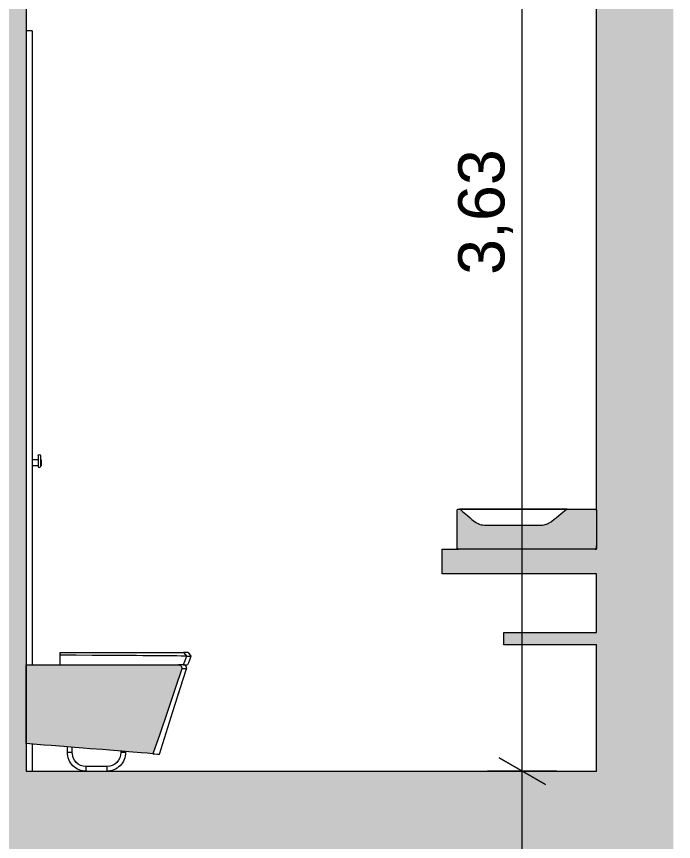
# Model space of a CAD drawing. Header units: metres. Extents: x -111189 to -108577, y -72951 to -72647.
# Drawn here: x -108913.041 to -108910.91, y -72938.841 to -72936.164 of the extents above; entities that cross this region are included whole.
import ezdxf

# ---------------------------------------------------------------- set-up
doc = ezdxf.new("R2010")
doc.units = ezdxf.units.M
doc.header["$MEASUREMENT"] = 0
for name, color, linetype in [('03 - LAJES', 7, 'Continuous'), ('05 - PAREDES..35', 7, 'Continuous'), ('08 - EQUIPAMENTO FIXO', 7, 'Continuous'), ('12 - COTAS GERAIS', 7, 'Continuous')]:
    doc.layers.add(name, color=color, linetype=linetype)
doc.styles.add('ESTILO_GERADO_7', font='')
doc.styles.get('ESTILO_GERADO_7').set_extended_font_data('Helvetica')
doc.dimstyles.new('ESTILO_GERADO__5', dxfattribs={"dimtxt": 0.15, "dimasz": 0.114, "dimexe": 0.18, "dimexo": 0.0625, "dimgap": 0, "dimtad": 1, "dimzin": 0, "dimdsep": 46, "dimtxsty": 'ESTILO_GERADO_7', "dimblk": 'ARROWHEAD_2', "dimblk1": 'ARROWHEAD_2', "dimblk2": 'ARROWHEAD_2', "dimcen": 0.09, "dimse1": 1, "dimse2": 1, "dimclrd": 7, "dimclre": 7, "dimclrt": 7, "dimadec": 0, "dimazin": 0, "dimtfac": 1, "dimtdec": 4, "dimtmove": 0, "dimatfit": 3, "dimfxl": 1, "dimtolj": 1, "dimtzin": 0, "dimarcsym": 0})

# ---------------------------------------------------------------- blocks, each defined once
blk = doc.blocks.new('Corte Elem_470_1', base_point=(-108745.4296, -72941.9624))
at = {"layer": '03 - LAJES', "linetype": 'Continuous', "lineweight": 13}
blk.add_hatch(color=251, dxfattribs=at).paths.add_polyline_path([(-108910.9097, -72938.7624), (-108916.8597, -72938.7624), (-108916.8597, -72938.9624), (-108910.9097, -72938.9624)])
blk = doc.blocks.new('Corte Elem_471_1', base_point=(-108745.4296, -72941.9624))
at = {"layer": '05 - PAREDES..35', "linetype": 'Continuous', "lineweight": 13}
blk.add_hatch(color=251, dxfattribs=at).paths.add_polyline_path([(-108911.1597, -72938.7624), (-108910.9097, -72938.7624), (-108910.9097, -72934.9804), (-108911.1597, -72934.9804)])
at = {"layer": '05 - PAREDES..35', "color": 7, "linetype": 'Continuous', "lineweight": 20}
for p, q in [((-108911.1597, -72937.7664), (-108911.1597, -72934.9804)), ((-108911.1597, -72937.8924), (-108911.1597, -72937.8811)), ((-108911.1597, -72938.1624), (-108911.1597, -72937.9724)), ((-108911.1597, -72938.6124), (-108911.1597, -72938.2024))]:
    blk.add_line(p, q, dxfattribs=at)
blk = doc.blocks.new('Corte Elem_476_1', base_point=(-108745.4296, -72941.9624))
at = {"layer": '05 - PAREDES..35', "linetype": 'Continuous', "lineweight": 13}
blk.add_hatch(color=251, dxfattribs=at).paths.add_polyline_path([(-108913.1597, -72934.9804), (-108913.1597, -72938.7624), (-108913.0097, -72938.7624), (-108913.0097, -72934.9804)])
at = {"layer": '05 - PAREDES..35', "color": 7, "linetype": 'Continuous', "lineweight": 20}
for p, q in [((-108913.0097, -72934.9804), (-108913.0097, -72938.2675)), ((-108913.1597, -72938.6124), (-108913.1597, -72934.9886)), ((-108913.0097, -72938.2675), (-108913.0097, -72938.523)), ((-108913.0097, -72938.523), (-108913.0097, -72938.6124))]:
    blk.add_line(p, q, dxfattribs=at)
blk = doc.blocks.new('Corte Elem_478_1', base_point=(-108745.4296, -72941.9624))
at = {"layer": '03 - LAJES', "linetype": 'Continuous', "lineweight": 13}
blk.add_hatch(color=251, dxfattribs=at).paths.add_polyline_path([(-108913.0097, -72938.6124), (-108913.0097, -72938.7624), (-108911.1597, -72938.7624), (-108911.1597, -72938.6124)])
at = {"layer": '03 - LAJES', "color": 7, "linetype": 'Continuous', "lineweight": 20}
blk.add_line((-108913.0097, -72938.6124), (-108911.1597, -72938.6124), dxfattribs=at)
blk = doc.blocks.new('Corte Elem_479_1', base_point=(-108745.4296, -72941.9624))
at = {"layer": '08 - EQUIPAMENTO FIXO', "color": 7, "linetype": 'Continuous', "lineweight": 13}
for p, q in [((-108911.6104, -72937.7636), (-108911.6104, -72937.7636)), ((-108911.6097, -72937.7631), (-108911.6097, -72937.7631)), ((-108911.609, -72937.7627), (-108911.609, -72937.7627)), ((-108911.255, -72937.7624), (-108911.2551, -72937.7624)), ((-108911.6114, -72937.8894), (-108911.6115, -72937.8884)), ((-108911.6114, -72937.8894), (-108911.6113, -72937.8898)), ((-108911.611, -72937.8904), (-108911.6112, -72937.89)), ((-108911.611, -72937.8905), (-108911.611, -72937.8904)), ((-108911.6104, -72937.8912), (-108911.6104, -72937.8912)), ((-108911.6097, -72937.8918), (-108911.6097, -72937.8918)), ((-108911.6095, -72937.8919), (-108911.6096, -72937.8918)), ((-108911.6095, -72937.8919), (-108911.6091, -72937.8921)), ((-108911.609, -72937.8921), (-108911.609, -72937.8921)), ((-108911.6089, -72937.8922), (-108911.6086, -72937.8923)), ((-108911.6078, -72937.8924), (-108911.6086, -72937.8923)), ((-108911.1597, -72937.8891), (-108911.1599, -72937.8897)), ((-108911.1597, -72937.8886), (-108911.1597, -72937.8891)), ((-108911.1597, -72937.8889), (-108911.1597, -72937.8889)), ((-108911.1597, -72937.8889), (-108911.1597, -72937.8891))]:
    blk.add_line(p, q, dxfattribs=at)
blk = doc.blocks.new('Corte Elem_480_1', base_point=(-108745.4296, -72941.9624))
at = {"layer": '08 - EQUIPAMENTO FIXO', "linetype": 'Continuous', "lineweight": 13}
blk.add_hatch(color=251, dxfattribs=at).paths.add_polyline_path([(-108913.0097, -72938.2675), (-108913.0097, -72938.523), (-108912.5989, -72938.5559), (-108912.5765, -72938.4923), (-108912.5513, -72938.4193), (-108912.5205, -72938.3278), (-108912.51, -72938.2964), (-108912.5047, -72938.2804), (-108912.5046, -72938.2798), (-108912.5046, -72938.279), (-108912.5049, -72938.2782), (-108912.505, -72938.2762), (-108912.505, -72938.2758), (-108912.5057, -72938.2739), (-108912.5058, -72938.2735), (-108912.5069, -72938.2718), (-108912.5071, -72938.2715), (-108912.5086, -72938.2701), (-108912.5089, -72938.2698), (-108912.5107, -72938.2688), (-108912.5111, -72938.2685), (-108912.5131, -72938.2679), (-108912.5137, -72938.2677), (-108912.5143, -72938.2677), (-108912.5161, -72938.2675)])
at = {"layer": '08 - EQUIPAMENTO FIXO', "color": 7, "linetype": 'Continuous', "lineweight": 13}
for p, q in [((-108912.8992, -72938.228), (-108912.7953, -72938.2275)), ((-108912.8476, -72938.2367), (-108912.8992, -72938.2366)), ((-108912.796, -72938.2368), (-108912.8476, -72938.2367)), ((-108912.7444, -72938.2369), (-108912.796, -72938.2368)), ((-108912.6928, -72938.237), (-108912.7444, -72938.2369)), ((-108912.6722, -72938.2374), (-108912.6928, -72938.237)), ((-108912.6919, -72938.2285), (-108912.6917, -72938.2275)), ((-108912.6516, -72938.2378), (-108912.6722, -72938.2374)), ((-108912.6311, -72938.238), (-108912.6516, -72938.2378)), ((-108912.6109, -72938.2382), (-108912.6311, -72938.238)), ((-108912.5892, -72938.2383), (-108912.6109, -72938.2382)), ((-108912.5753, -72938.2384), (-108912.5892, -72938.2383)), ((-108912.562, -72938.2384), (-108912.5753, -72938.2384)), ((-108912.5494, -72938.2385), (-108912.562, -72938.2384)), ((-108912.5375, -72938.2386), (-108912.5494, -72938.2385)), ((-108912.5211, -72938.2388), (-108912.5375, -72938.2386)), ((-108912.5069, -72938.2391), (-108912.5211, -72938.2388)), ((-108912.4951, -72938.2393), (-108912.5069, -72938.2391)), ((-108912.4945, -72938.2275), (-108912.4997, -72938.2275)), ((-108912.4899, -72938.2394), (-108912.4951, -72938.2393)), ((-108912.4864, -72938.2275), (-108912.4945, -72938.2275)), ((-108912.4899, -72938.2394), (-108912.4862, -72938.2395)), ((-108912.4837, -72938.2275), (-108912.4864, -72938.2275)), ((-108912.4862, -72938.2395), (-108912.4816, -72938.2395)), ((-108912.4837, -72938.2275), (-108912.4755, -72938.2396)), ((-108912.4816, -72938.2395), (-108912.4775, -72938.2396)), ((-108912.4755, -72938.2396), (-108912.4803, -72938.2527)), ((-108912.4775, -72938.2396), (-108912.4755, -72938.2396)), ((-108912.5127, -72938.2675), (-108912.5161, -72938.2675)), ((-108912.5006, -72938.2675), (-108912.4984, -72938.2675)), ((-108912.4986, -72938.2675), (-108912.4996, -72938.2675)), ((-108912.4975, -72938.2677), (-108912.4986, -72938.2675)), ((-108912.4984, -72938.2675), (-108912.4941, -72938.2675)), ((-108912.4964, -72938.268), (-108912.4975, -72938.2677)), ((-108912.4953, -72938.2684), (-108912.4964, -72938.268)), ((-108912.4943, -72938.269), (-108912.4953, -72938.2684)), ((-108912.4933, -72938.2698), (-108912.4943, -72938.269)), ((-108912.4941, -72938.2675), (-108912.486, -72938.2675)), ((-108912.4924, -72938.2706), (-108912.4933, -72938.2698)), ((-108912.4916, -72938.2716), (-108912.4924, -72938.2706)), ((-108912.4909, -72938.2726), (-108912.4916, -72938.2716)), ((-108912.4903, -72938.2738), (-108912.4909, -72938.2726)), ((-108912.4899, -72938.275), (-108912.4903, -72938.2738)), ((-108912.4897, -72938.2761), (-108912.4899, -72938.275)), ((-108912.4896, -72938.2773), (-108912.4897, -72938.2761)), ((-108912.4834, -72938.2607), (-108912.486, -72938.2675)), ((-108912.4834, -72938.2607), (-108912.486, -72938.2675)), ((-108912.4803, -72938.2527), (-108912.4834, -72938.2607)), ((-108912.5339, -72938.4191), (-108912.4911, -72938.2836)), ((-108912.5221, -72938.3816), (-108912.4901, -72938.2805)), ((-108912.5022, -72938.2804), (-108912.5047, -72938.2804)), ((-108912.499, -72938.2804), (-108912.5022, -72938.2804)), ((-108912.4963, -72938.2805), (-108912.499, -72938.2804)), ((-108912.4919, -72938.2805), (-108912.4963, -72938.2805)), ((-108912.4901, -72938.2805), (-108912.4919, -72938.2805)), ((-108912.4898, -72938.2795), (-108912.4901, -72938.2805)), ((-108912.4898, -72938.2795), (-108912.4897, -72938.2784)), ((-108912.4897, -72938.2784), (-108912.4896, -72938.2773)), ((-108912.5776, -72938.5576), (-108912.5339, -72938.4191)), ((-108912.8761, -72938.5368), (-108912.8761, -72938.5337)), ((-108912.8761, -72938.5524), (-108912.8761, -72938.5368)), ((-108912.8611, -72938.5524), (-108912.8611, -72938.5349)), ((-108912.8751, -72938.5524), (-108912.8761, -72938.5524)), ((-108912.8759, -72938.5578), (-108912.8761, -72938.5524)), ((-108912.8751, -72938.5633), (-108912.8759, -72938.5578)), ((-108912.8717, -72938.5524), (-108912.8751, -72938.5524)), ((-108912.8738, -72938.5689), (-108912.8751, -72938.5633)), ((-108912.8719, -72938.5745), (-108912.8738, -72938.5689)), ((-108912.8666, -72938.5524), (-108912.8717, -72938.5524)), ((-108912.8611, -72938.5524), (-108912.8666, -72938.5524)), ((-108912.8577, -72938.5696), (-108912.8611, -72938.5524)), ((-108912.8535, -72938.5774), (-108912.8577, -72938.5696)), ((-108912.706, -72938.5696), (-108912.7102, -72938.5774)), ((-108912.7034, -72938.5612), (-108912.706, -72938.5696)), ((-108912.7026, -72938.5524), (-108912.7034, -72938.5612)), ((-108912.7026, -72938.5476), (-108912.7026, -72938.5524)), ((-108912.6971, -72938.5524), (-108912.7026, -72938.5524)), ((-108912.692, -72938.5524), (-108912.6971, -72938.5524)), ((-108912.6886, -72938.5524), (-108912.692, -72938.5524)), ((-108912.6899, -72938.5689), (-108912.6918, -72938.5745)), ((-108912.6886, -72938.5633), (-108912.6899, -72938.5689)), ((-108912.6876, -72938.5524), (-108912.6886, -72938.5524)), ((-108912.6878, -72938.5578), (-108912.6886, -72938.5633)), ((-108912.6876, -72938.5524), (-108912.6878, -72938.5578)), ((-108912.6876, -72938.5488), (-108912.6876, -72938.5524)), ((-108912.5989, -72938.5559), (-108912.5929, -72938.5564)), ((-108912.5929, -72938.5564), (-108912.5835, -72938.5571)), ((-108912.5835, -72938.5571), (-108912.5778, -72938.5576)), ((-108912.5778, -72938.5576), (-108912.5776, -72938.5576)), ((-108912.8694, -72938.58), (-108912.8719, -72938.5745)), ((-108912.8663, -72938.5853), (-108912.8694, -72938.58)), ((-108912.8627, -72938.5902), (-108912.8663, -72938.5853)), ((-108912.8586, -72938.5948), (-108912.8627, -72938.5902)), ((-108912.8539, -72938.599), (-108912.8586, -72938.5948)), ((-108912.848, -72938.5842), (-108912.8535, -72938.5774)), ((-108912.8411, -72938.5898), (-108912.848, -72938.5842)), ((-108912.8333, -72938.594), (-108912.8411, -72938.5898)), ((-108912.8249, -72938.5966), (-108912.8333, -72938.594)), ((-108912.8161, -72938.5974), (-108912.8249, -72938.5966)), ((-108912.7933, -72938.5974), (-108912.8161, -72938.5974)), ((-108912.8161, -72938.5974), (-108912.8161, -72938.6029)), ((-108912.7704, -72938.5974), (-108912.7933, -72938.5974)), ((-108912.7476, -72938.5974), (-108912.7704, -72938.5974)), ((-108912.7388, -72938.5966), (-108912.7476, -72938.5974)), ((-108912.7476, -72938.5974), (-108912.7476, -72938.6029)), ((-108912.7304, -72938.594), (-108912.7388, -72938.5966)), ((-108912.7226, -72938.5898), (-108912.7304, -72938.594)), ((-108912.7157, -72938.5842), (-108912.7226, -72938.5898)), ((-108912.7102, -72938.5774), (-108912.7157, -72938.5842)), ((-108912.7051, -72938.5948), (-108912.7098, -72938.599)), ((-108912.701, -72938.5902), (-108912.7051, -72938.5948)), ((-108912.7051, -72938.5948), (-108912.7051, -72938.5948)), ((-108912.6974, -72938.5853), (-108912.701, -72938.5902)), ((-108912.6943, -72938.58), (-108912.6974, -72938.5853)), ((-108912.6918, -72938.5745), (-108912.6943, -72938.58)), ((-108912.849, -72938.6026), (-108912.8539, -72938.599)), ((-108912.8437, -72938.6057), (-108912.849, -72938.6026)), ((-108912.8382, -72938.6082), (-108912.8437, -72938.6057)), ((-108912.8326, -72938.6101), (-108912.8382, -72938.6082)), ((-108912.827, -72938.6114), (-108912.8326, -72938.6101)), ((-108912.8215, -72938.6122), (-108912.827, -72938.6114)), ((-108912.8161, -72938.6124), (-108912.8215, -72938.6122)), ((-108912.8161, -72938.6029), (-108912.8161, -72938.608)), ((-108912.8161, -72938.608), (-108912.8161, -72938.6114)), ((-108912.8161, -72938.6114), (-108912.8161, -72938.6124)), ((-108912.7476, -72938.6029), (-108912.7476, -72938.608)), ((-108912.7476, -72938.608), (-108912.7476, -72938.6114)), ((-108912.7476, -72938.6114), (-108912.7476, -72938.6124)), ((-108912.7422, -72938.6122), (-108912.7476, -72938.6124)), ((-108912.7367, -72938.6114), (-108912.7422, -72938.6122)), ((-108912.7422, -72938.6122), (-108912.7422, -72938.6122)), ((-108912.7311, -72938.6101), (-108912.7367, -72938.6114)), ((-108912.7367, -72938.6114), (-108912.7367, -72938.6114)), ((-108912.7255, -72938.6082), (-108912.7311, -72938.6101)), ((-108912.7311, -72938.6101), (-108912.7311, -72938.6101)), ((-108912.72, -72938.6057), (-108912.7255, -72938.6082)), ((-108912.7255, -72938.6082), (-108912.7255, -72938.6082)), ((-108912.7147, -72938.6026), (-108912.72, -72938.6057)), ((-108912.72, -72938.6057), (-108912.72, -72938.6057)), ((-108912.7098, -72938.599), (-108912.7147, -72938.6026)), ((-108912.7147, -72938.6026), (-108912.7147, -72938.6026)), ((-108912.7098, -72938.599), (-108912.7098, -72938.599))]:
    blk.add_line(p, q, dxfattribs=at)
at = {"layer": '08 - EQUIPAMENTO FIXO', "color": 7, "linetype": 'Continuous', "lineweight": 20}
for p, q in [((-108912.8992, -72938.2275), (-108912.8316, -72938.2275)), ((-108912.8992, -72938.2319), (-108912.8992, -72938.2275)), ((-108912.8992, -72938.2325), (-108912.8992, -72938.2319)), ((-108912.8992, -72938.2331), (-108912.8992, -72938.2325)), ((-108912.8992, -72938.2375), (-108912.8992, -72938.2331)), ((-108912.8992, -72938.2381), (-108912.8992, -72938.2375)), ((-108912.8992, -72938.2425), (-108912.8992, -72938.2381)), ((-108912.8992, -72938.2431), (-108912.8992, -72938.2425)), ((-108912.8992, -72938.2475), (-108912.8992, -72938.2431)), ((-108912.8992, -72938.2481), (-108912.8992, -72938.2475)), ((-108912.8992, -72938.2525), (-108912.8992, -72938.2481)), ((-108912.8316, -72938.2275), (-108912.7985, -72938.2275)), ((-108912.7985, -72938.2275), (-108912.7131, -72938.2275)), ((-108912.7131, -72938.2275), (-108912.6936, -72938.2275)), ((-108912.6936, -72938.2275), (-108912.6082, -72938.2275)), ((-108912.6082, -72938.2275), (-108912.5887, -72938.2275)), ((-108912.5887, -72938.2275), (-108912.5322, -72938.2275)), ((-108912.5322, -72938.2275), (-108912.4997, -72938.2275)), ((-108912.4997, -72938.2275), (-108912.493, -72938.2354)), ((-108912.4899, -72938.2394), (-108912.4955, -72938.2544)), ((-108912.493, -72938.2354), (-108912.4899, -72938.2394)), ((-108913.0097, -72938.324), (-108913.0097, -72938.2675)), ((-108913.0097, -72938.2675), (-108912.9852, -72938.2675)), ((-108912.9852, -72938.2675), (-108912.9459, -72938.2675)), ((-108912.9459, -72938.2675), (-108912.9035, -72938.2675)), ((-108912.9035, -72938.2675), (-108912.8821, -72938.2675)), ((-108912.8992, -72938.2531), (-108912.8992, -72938.2525)), ((-108912.8992, -72938.2575), (-108912.8992, -72938.2531)), ((-108912.8992, -72938.2581), (-108912.8992, -72938.2575)), ((-108912.8992, -72938.2625), (-108912.8992, -72938.2581)), ((-108912.8992, -72938.2669), (-108912.8992, -72938.2625)), ((-108912.8992, -72938.2675), (-108912.8992, -72938.2669)), ((-108912.8821, -72938.2675), (-108912.8397, -72938.2675)), ((-108912.8397, -72938.2675), (-108912.8184, -72938.2675)), ((-108912.8184, -72938.2675), (-108912.776, -72938.2675)), ((-108912.776, -72938.2675), (-108912.7546, -72938.2675)), ((-108912.7546, -72938.2675), (-108912.7122, -72938.2675)), ((-108912.7122, -72938.2675), (-108912.6908, -72938.2675)), ((-108912.6908, -72938.2675), (-108912.6484, -72938.2675)), ((-108912.6484, -72938.2675), (-108912.6271, -72938.2675)), ((-108912.6271, -72938.2675), (-108912.5847, -72938.2675)), ((-108912.5847, -72938.2675), (-108912.5633, -72938.2675)), ((-108912.5633, -72938.2675), (-108912.5318, -72938.2675)), ((-108912.5318, -72938.2675), (-108912.5161, -72938.2675)), ((-108912.5161, -72938.2675), (-108912.5143, -72938.2677)), ((-108912.5127, -72938.2675), (-108912.5161, -72938.2675)), ((-108912.5143, -72938.2677), (-108912.5137, -72938.2677)), ((-108912.5137, -72938.2677), (-108912.5131, -72938.2679)), ((-108912.5131, -72938.2679), (-108912.5111, -72938.2685)), ((-108912.5006, -72938.2675), (-108912.5127, -72938.2675)), ((-108912.5111, -72938.2685), (-108912.5107, -72938.2688)), ((-108912.5107, -72938.2688), (-108912.5089, -72938.2698)), ((-108912.5089, -72938.2698), (-108912.5086, -72938.2701)), ((-108912.5086, -72938.2701), (-108912.5071, -72938.2715)), ((-108912.5071, -72938.2715), (-108912.5069, -72938.2718)), ((-108912.5069, -72938.2718), (-108912.5058, -72938.2735)), ((-108912.5058, -72938.2735), (-108912.5057, -72938.2739)), ((-108912.5057, -72938.2739), (-108912.505, -72938.2758)), ((-108912.505, -72938.2758), (-108912.505, -72938.2762)), ((-108912.505, -72938.2762), (-108912.5049, -72938.2782)), ((-108912.4955, -72938.2544), (-108912.5006, -72938.2675)), ((-108912.51, -72938.2964), (-108912.5205, -72938.3278)), ((-108912.5047, -72938.2804), (-108912.51, -72938.2964)), ((-108912.5049, -72938.2782), (-108912.5046, -72938.279)), ((-108912.5046, -72938.2798), (-108912.5047, -72938.2804)), ((-108912.5046, -72938.279), (-108912.5046, -72938.2798)), ((-108913.0097, -72938.3293), (-108913.0097, -72938.324)), ((-108913.0097, -72938.3304), (-108913.0097, -72938.3293)), ((-108913.0097, -72938.3317), (-108913.0097, -72938.3304)), ((-108912.5205, -72938.3278), (-108912.5513, -72938.4193)), ((-108913.0097, -72938.3942), (-108913.0097, -72938.3317)), ((-108913.0097, -72938.3955), (-108913.0097, -72938.3942)), ((-108913.0097, -72938.3967), (-108913.0097, -72938.3955)), ((-108913.0097, -72938.4592), (-108913.0097, -72938.3967)), ((-108912.5513, -72938.4193), (-108912.5765, -72938.4923)), ((-108913.0097, -72938.4605), (-108913.0097, -72938.4592)), ((-108913.0097, -72938.4618), (-108913.0097, -72938.4605)), ((-108913.0097, -72938.4672), (-108913.0097, -72938.4618)), ((-108913.0097, -72938.523), (-108913.0097, -72938.4672)), ((-108912.5765, -72938.4923), (-108912.5989, -72938.5559)), ((-108912.9753, -72938.5258), (-108913.0097, -72938.523)), ((-108912.951, -72938.5277), (-108912.9753, -72938.5258)), ((-108912.9282, -72938.5295), (-108912.951, -72938.5277)), ((-108912.8881, -72938.5327), (-108912.9282, -72938.5295)), ((-108912.8652, -72938.5346), (-108912.8881, -72938.5327)), ((-108912.8251, -72938.5378), (-108912.8652, -72938.5346)), ((-108912.8023, -72938.5396), (-108912.8251, -72938.5378)), ((-108912.7622, -72938.5428), (-108912.8023, -72938.5396)), ((-108912.7393, -72938.5447), (-108912.7622, -72938.5428)), ((-108912.6992, -72938.5479), (-108912.7393, -72938.5447)), ((-108912.6763, -72938.5497), (-108912.6992, -72938.5479)), ((-108912.6362, -72938.5529), (-108912.6763, -72938.5497)), ((-108912.6169, -72938.5545), (-108912.6362, -72938.5529)), ((-108912.5989, -72938.5559), (-108912.6169, -72938.5545))]:
    blk.add_line(p, q, dxfattribs=at)
blk = doc.blocks.new('Corte Elem_594_1', base_point=(-108745.4296, -72941.9624))
at = {"layer": '05 - PAREDES..35', "color": 7, "linetype": 'Continuous', "lineweight": 13}
for p, q in [((-108912.9907, -72936.2104), (-108913.0097, -72936.2104)), ((-108912.9907, -72936.2104), (-108912.9907, -72938.2675)), ((-108913.1787, -72936.2224), (-108913.1787, -72938.6124)), ((-108913.1787, -72936.2224), (-108913.1597, -72936.2224)), ((-108912.9709, -72937.6024), (-108912.9907, -72937.6024)), ((-108912.9708, -72937.6024), (-108912.9709, -72937.6024)), ((-108912.9708, -72937.6024), (-108912.9708, -72937.6043)), ((-108912.9707, -72937.6037), (-108912.9708, -72937.6037)), ((-108912.9708, -72937.6043), (-108912.9708, -72937.6093)), ((-108912.9707, -72937.5892), (-108912.9696, -72937.5865)), ((-108912.9707, -72937.5892), (-108912.9707, -72937.6027)), ((-108912.9707, -72937.6027), (-108912.9707, -72937.6067)), ((-108912.9707, -72937.6067), (-108912.9707, -72937.6122)), ((-108912.9696, -72937.5865), (-108912.9669, -72937.5854)), ((-108912.9669, -72937.5854), (-108912.9643, -72937.5865)), ((-108912.9643, -72937.5865), (-108912.9632, -72937.5892)), ((-108912.9632, -72937.5892), (-108912.9632, -72937.6027)), ((-108912.9632, -72937.6027), (-108912.9632, -72937.6067)), ((-108912.9631, -72937.6037), (-108912.9632, -72937.6037)), ((-108912.9632, -72937.6067), (-108912.9632, -72937.6122)), ((-108912.963, -72937.6037), (-108912.9631, -72937.6037)), ((-108912.963, -72937.6024), (-108912.963, -72937.6043)), ((-108912.9629, -72937.6024), (-108912.963, -72937.6024)), ((-108912.963, -72937.6043), (-108912.963, -72937.6093)), ((-108912.9608, -72937.6024), (-108912.9629, -72937.6024)), ((-108912.9607, -72937.6024), (-108912.9608, -72937.6024)), ((-108912.9607, -72937.6024), (-108912.9607, -72937.6043)), ((-108912.9607, -72937.6043), (-108912.9607, -72937.6093)), ((-108912.9709, -72937.6224), (-108912.9907, -72937.6224)), ((-108912.9708, -72937.6224), (-108912.9709, -72937.6224)), ((-108912.9708, -72937.6093), (-108912.9708, -72937.6155)), ((-108912.9708, -72937.6155), (-108912.9708, -72937.6205)), ((-108912.9708, -72937.6205), (-108912.9708, -72937.6224)), ((-108912.9707, -72937.6212), (-108912.9708, -72937.6212)), ((-108912.9707, -72937.6122), (-108912.9707, -72937.6178)), ((-108912.9707, -72937.6178), (-108912.9707, -72937.622)), ((-108912.9707, -72937.622), (-108912.9707, -72937.6237)), ((-108912.9707, -72937.6237), (-108912.9696, -72937.6264)), ((-108912.9696, -72937.6264), (-108912.9669, -72937.6275)), ((-108912.9669, -72937.6275), (-108912.9643, -72937.6264)), ((-108912.9643, -72937.6264), (-108912.9632, -72937.6237)), ((-108912.9632, -72937.6122), (-108912.9632, -72937.6178)), ((-108912.9632, -72937.6178), (-108912.9632, -72937.622)), ((-108912.9631, -72937.6212), (-108912.9632, -72937.6212)), ((-108912.9632, -72937.622), (-108912.9632, -72937.6237)), ((-108912.963, -72937.6212), (-108912.9631, -72937.6212)), ((-108912.963, -72937.6093), (-108912.963, -72937.6155)), ((-108912.963, -72937.6155), (-108912.963, -72937.6205)), ((-108912.963, -72937.6205), (-108912.963, -72937.6224)), ((-108912.9629, -72937.6224), (-108912.963, -72937.6224)), ((-108912.9608, -72937.6224), (-108912.9629, -72937.6224)), ((-108912.9607, -72937.6224), (-108912.9608, -72937.6224)), ((-108912.9607, -72937.6093), (-108912.9607, -72937.6155)), ((-108912.9607, -72937.6155), (-108912.9607, -72937.6205)), ((-108912.9607, -72937.6205), (-108912.9607, -72937.6224)), ((-108912.9907, -72938.5245), (-108912.9907, -72938.6124))]:
    blk.add_line(p, q, dxfattribs=at)
blk = doc.blocks.new('Corte Elem_595_1', base_point=(-108745.4296, -72941.9624))
at = {"layer": '08 - EQUIPAMENTO FIXO', "linetype": 'Continuous', "lineweight": 13}
blk.add_hatch(color=251, dxfattribs=at).paths.add_polyline_path([(-108911.6115, -72937.8884), (-108911.6113, -72937.8895), (-108911.6113, -72937.8898), (-108911.6112, -72937.89), (-108911.6105, -72937.891), (-108911.6104, -72937.8912), (-108911.6093, -72937.8919), (-108911.6091, -72937.8921), (-108911.6089, -72937.8922), (-108911.6078, -72937.8924), (-108911.6075, -72937.8924), (-108911.1637, -72937.8924), (-108911.1622, -72937.8921), (-108911.162, -72937.892), (-108911.161, -72937.8914), (-108911.1608, -72937.8912), (-108911.1607, -72937.8911), (-108911.16, -72937.8901), (-108911.1599, -72937.8897), (-108911.1597, -72937.8886), (-108911.1597, -72937.8811), (-108911.1597, -72937.7664), (-108911.1599, -72937.7649), (-108911.1606, -72937.7639), (-108911.1607, -72937.7637), (-108911.1608, -72937.7636), (-108911.161, -72937.7635), (-108911.162, -72937.7628), (-108911.1622, -72937.7627), (-108911.1637, -72937.7624), (-108911.255, -72937.7624), (-108911.2559, -72937.7625), (-108911.2565, -72937.7626), (-108911.2568, -72937.7627), (-108911.2573, -72937.763), (-108911.2575, -72937.7631), (-108911.258, -72937.7634), (-108911.2583, -72937.7636), (-108911.2687, -72937.7722), (-108911.2814, -72937.7828), (-108911.2819, -72937.7832), (-108911.2906, -72937.7906), (-108911.2965, -72937.7953), (-108911.3057, -72937.8027), (-108911.307, -72937.8036), (-108911.3126, -72937.8074), (-108911.3137, -72937.8079), (-108911.3206, -72937.8111), (-108911.3294, -72937.8135), (-108911.3383, -72937.8144), (-108911.355, -72937.8145), (-108911.3754, -72937.8147), (-108911.3916, -72937.8148), (-108911.4307, -72937.8149), (-108911.4469, -72937.8148), (-108911.4861, -72937.8147), (-108911.5048, -72937.8145), (-108911.5229, -72937.8144), (-108911.5278, -72937.8139), (-108911.532, -72937.8135), (-108911.5338, -72937.8129), (-108911.5408, -72937.811), (-108911.5417, -72937.8106), (-108911.5488, -72937.8072), (-108911.5491, -72937.807), (-108911.55, -72937.8063), (-108911.5557, -72937.8024), (-108911.5636, -72937.7958), (-108911.5693, -72937.7909), (-108911.5782, -72937.7834), (-108911.5837, -72937.7788), (-108911.5944, -72937.7696), (-108911.6012, -72937.7636), (-108911.6014, -72937.7634), (-108911.6017, -72937.7633), (-108911.6021, -72937.763), (-108911.6027, -72937.7627), (-108911.6033, -72937.7626), (-108911.6038, -72937.7625), (-108911.6044, -72937.7624), (-108911.6075, -72937.7624), (-108911.609, -72937.7627), (-108911.6092, -72937.7628), (-108911.6102, -72937.7635), (-108911.6103, -72937.7636), (-108911.611, -72937.7646), (-108911.6112, -72937.7648), (-108911.6113, -72937.7649), (-108911.6115, -72937.7664)])
at = {"layer": '08 - EQUIPAMENTO FIXO', "color": 7, "linetype": 'Continuous', "lineweight": 20}
for p, q in [((-108911.6115, -72937.7664), (-108911.6113, -72937.7653)), ((-108911.6115, -72937.7853), (-108911.6115, -72937.7664)), ((-108911.6113, -72937.7649), (-108911.6112, -72937.7648)), ((-108911.6113, -72937.7653), (-108911.6113, -72937.7649)), ((-108911.6112, -72937.7648), (-108911.611, -72937.7646)), ((-108911.611, -72937.7646), (-108911.6103, -72937.7636)), ((-108911.6103, -72937.7636), (-108911.6102, -72937.7635)), ((-108911.6102, -72937.7635), (-108911.6092, -72937.7628)), ((-108911.6092, -72937.7628), (-108911.609, -72937.7627)), ((-108911.609, -72937.7627), (-108911.6087, -72937.7626)), ((-108911.6087, -72937.7626), (-108911.6075, -72937.7624)), ((-108911.6075, -72937.7624), (-108911.6067, -72937.7624)), ((-108911.6067, -72937.7624), (-108911.6044, -72937.7624)), ((-108911.6044, -72937.7624), (-108911.6038, -72937.7625)), ((-108911.6038, -72937.7625), (-108911.6033, -72937.7626)), ((-108911.6033, -72937.7626), (-108911.6027, -72937.7627)), ((-108911.6027, -72937.7627), (-108911.6021, -72937.763)), ((-108911.6021, -72937.763), (-108911.6017, -72937.7633)), ((-108911.6017, -72937.7633), (-108911.6014, -72937.7634)), ((-108911.6014, -72937.7634), (-108911.6012, -72937.7636)), ((-108911.6012, -72937.7636), (-108911.5944, -72937.7696)), ((-108911.2687, -72937.7722), (-108911.2583, -72937.7636)), ((-108911.2583, -72937.7636), (-108911.258, -72937.7634)), ((-108911.258, -72937.7634), (-108911.2575, -72937.7631)), ((-108911.2575, -72937.7631), (-108911.2573, -72937.763)), ((-108911.2573, -72937.763), (-108911.2568, -72937.7627)), ((-108911.2568, -72937.7627), (-108911.2565, -72937.7626)), ((-108911.2565, -72937.7626), (-108911.2559, -72937.7625)), ((-108911.2559, -72937.7625), (-108911.2556, -72937.7625)), ((-108911.2556, -72937.7625), (-108911.255, -72937.7624)), ((-108911.255, -72937.7624), (-108911.1883, -72937.7624)), ((-108911.1883, -72937.7624), (-108911.1637, -72937.7624)), ((-108911.1637, -72937.7624), (-108911.1625, -72937.7626)), ((-108911.1625, -72937.7626), (-108911.1622, -72937.7627)), ((-108911.1622, -72937.7627), (-108911.162, -72937.7628)), ((-108911.162, -72937.7628), (-108911.161, -72937.7635)), ((-108911.161, -72937.7635), (-108911.1608, -72937.7636)), ((-108911.1608, -72937.7636), (-108911.1607, -72937.7637)), ((-108911.1607, -72937.7637), (-108911.1606, -72937.7639)), ((-108911.1606, -72937.7639), (-108911.1599, -72937.7649)), ((-108911.1599, -72937.7649), (-108911.1597, -72937.7661)), ((-108911.1597, -72937.7661), (-108911.1597, -72937.7664)), ((-108911.1597, -72937.7664), (-108911.1597, -72937.7737)), ((-108911.6115, -72937.8042), (-108911.6115, -72937.7853)), ((-108911.5944, -72937.7696), (-108911.5837, -72937.7788)), ((-108911.5837, -72937.7788), (-108911.5782, -72937.7834)), ((-108911.5782, -72937.7834), (-108911.5693, -72937.7909)), ((-108911.5693, -72937.7909), (-108911.5636, -72937.7958)), ((-108911.3057, -72937.8027), (-108911.2965, -72937.7953)), ((-108911.2965, -72937.7953), (-108911.2906, -72937.7906)), ((-108911.2906, -72937.7906), (-108911.2819, -72937.7832)), ((-108911.2819, -72937.7832), (-108911.2814, -72937.7828)), ((-108911.2814, -72937.7828), (-108911.2687, -72937.7722)), ((-108911.1597, -72937.7737), (-108911.1597, -72937.7853)), ((-108911.1597, -72937.7853), (-108911.1597, -72937.8042)), ((-108911.6115, -72937.8274), (-108911.6115, -72937.8042)), ((-108911.5636, -72937.7958), (-108911.5557, -72937.8024)), ((-108911.5557, -72937.8024), (-108911.55, -72937.8063)), ((-108911.55, -72937.8063), (-108911.5491, -72937.807)), ((-108911.5491, -72937.807), (-108911.549, -72937.807)), ((-108911.549, -72937.807), (-108911.5488, -72937.8072)), ((-108911.5488, -72937.8072), (-108911.5417, -72937.8106)), ((-108911.5417, -72937.8106), (-108911.5408, -72937.811)), ((-108911.5408, -72937.811), (-108911.5338, -72937.8129)), ((-108911.5338, -72937.8129), (-108911.532, -72937.8135)), ((-108911.532, -72937.8135), (-108911.5278, -72937.8139)), ((-108911.5278, -72937.8139), (-108911.5229, -72937.8144)), ((-108911.5229, -72937.8144), (-108911.5048, -72937.8145)), ((-108911.5048, -72937.8145), (-108911.4861, -72937.8147)), ((-108911.4861, -72937.8147), (-108911.4469, -72937.8148)), ((-108911.4469, -72937.8148), (-108911.4307, -72937.8149)), ((-108911.4307, -72937.8149), (-108911.3916, -72937.8148)), ((-108911.3916, -72937.8148), (-108911.3754, -72937.8147)), ((-108911.3754, -72937.8147), (-108911.355, -72937.8145)), ((-108911.355, -72937.8145), (-108911.3383, -72937.8144)), ((-108911.3383, -72937.8144), (-108911.3346, -72937.814)), ((-108911.3346, -72937.814), (-108911.3294, -72937.8135)), ((-108911.3294, -72937.8135), (-108911.3228, -72937.8117)), ((-108911.3228, -72937.8117), (-108911.3206, -72937.8111)), ((-108911.3206, -72937.8111), (-108911.3137, -72937.8079)), ((-108911.3137, -72937.8079), (-108911.3126, -72937.8074)), ((-108911.3126, -72937.8074), (-108911.307, -72937.8036)), ((-108911.307, -72937.8036), (-108911.3057, -72937.8027)), ((-108911.1597, -72937.8042), (-108911.1597, -72937.8274)), ((-108911.6115, -72937.8506), (-108911.6115, -72937.8274)), ((-108911.1597, -72937.8274), (-108911.1597, -72937.8506)), ((-108911.6115, -72937.8695), (-108911.6115, -72937.8506)), ((-108911.6115, -72937.8811), (-108911.6115, -72937.8695)), ((-108911.1597, -72937.8506), (-108911.1597, -72937.8695)), ((-108911.1597, -72937.8695), (-108911.1597, -72937.8811)), ((-108911.6115, -72937.8884), (-108911.6115, -72937.8811)), ((-108911.6113, -72937.8895), (-108911.6115, -72937.8884)), ((-108911.6113, -72937.8898), (-108911.6113, -72937.8895)), ((-108911.6112, -72937.89), (-108911.6113, -72937.8898)), ((-108911.6105, -72937.891), (-108911.6112, -72937.89)), ((-108911.6104, -72937.8912), (-108911.6105, -72937.891)), ((-108911.6093, -72937.8919), (-108911.6104, -72937.8912)), ((-108911.6091, -72937.8921), (-108911.6093, -72937.8919)), ((-108911.6089, -72937.8922), (-108911.6091, -72937.8921)), ((-108911.6078, -72937.8924), (-108911.6089, -72937.8922)), ((-108911.6075, -72937.8924), (-108911.6078, -72937.8924)), ((-108911.5811, -72937.8924), (-108911.6075, -72937.8924)), ((-108911.5546, -72937.8924), (-108911.5811, -72937.8924)), ((-108911.4701, -72937.8924), (-108911.5546, -72937.8924)), ((-108911.3011, -72937.8924), (-108911.4701, -72937.8924)), ((-108911.2166, -72937.8924), (-108911.3011, -72937.8924)), ((-108911.1901, -72937.8924), (-108911.2166, -72937.8924)), ((-108911.1637, -72937.8924), (-108911.1901, -72937.8924)), ((-108911.1625, -72937.8922), (-108911.1637, -72937.8924)), ((-108911.1622, -72937.8921), (-108911.1625, -72937.8922)), ((-108911.162, -72937.892), (-108911.1622, -72937.8921)), ((-108911.161, -72937.8914), (-108911.162, -72937.892)), ((-108911.1608, -72937.8912), (-108911.161, -72937.8914)), ((-108911.1607, -72937.8911), (-108911.1608, -72937.8912)), ((-108911.16, -72937.8901), (-108911.1607, -72937.8911)), ((-108911.1599, -72937.8897), (-108911.16, -72937.8901)), ((-108911.1597, -72937.8886), (-108911.1599, -72937.8897)), ((-108911.1597, -72937.8811), (-108911.1597, -72937.8886))]:
    blk.add_line(p, q, dxfattribs=at)
at = {"layer": '08 - EQUIPAMENTO FIXO', "color": 7, "linetype": 'Continuous', "lineweight": 13}
for p, q in [((-108911.6109, -72937.7642), (-108911.6112, -72937.7648)), ((-108911.6104, -72937.7636), (-108911.6111, -72937.7647)), ((-108911.6109, -72937.7642), (-108911.6104, -72937.7636)), ((-108911.6104, -72937.7636), (-108911.6102, -72937.7635)), ((-108911.6097, -72937.7631), (-108911.6102, -72937.7635)), ((-108911.6092, -72937.7628), (-108911.6097, -72937.7631)), ((-108911.6043, -72937.7624), (-108911.6044, -72937.7624)), ((-108911.6041, -72937.7624), (-108911.6043, -72937.7624)), ((-108911.6035, -72937.7624), (-108911.6041, -72937.7624)), ((-108911.6036, -72937.7625), (-108911.6038, -72937.7625)), ((-108911.6033, -72937.7626), (-108911.6036, -72937.7625)), ((-108911.6026, -72937.7624), (-108911.6035, -72937.7624)), ((-108911.6021, -72937.763), (-108911.6027, -72937.7627)), ((-108911.6011, -72937.7624), (-108911.6026, -72937.7624)), ((-108911.6021, -72937.763), (-108911.6019, -72937.7631)), ((-108911.6019, -72937.7631), (-108911.6017, -72937.7633)), ((-108911.6017, -72937.7633), (-108911.6012, -72937.7636)), ((-108911.6014, -72937.7632), (-108911.6013, -72937.763)), ((-108911.6014, -72937.7633), (-108911.6014, -72937.7632)), ((-108911.6014, -72937.7634), (-108911.6014, -72937.7633)), ((-108911.6013, -72937.7635), (-108911.6014, -72937.7634)), ((-108911.6013, -72937.763), (-108911.601, -72937.7629)), ((-108911.6012, -72937.7636), (-108911.6013, -72937.7635)), ((-108911.5991, -72937.7624), (-108911.6011, -72937.7624)), ((-108911.601, -72937.7629), (-108911.6006, -72937.7628)), ((-108911.6006, -72937.7628), (-108911.6, -72937.7628)), ((-108911.6, -72937.7628), (-108911.5992, -72937.7628)), ((-108911.5992, -72937.7628), (-108911.5981, -72937.7628)), ((-108911.5968, -72937.7624), (-108911.5991, -72937.7624)), ((-108911.5981, -72937.7628), (-108911.5968, -72937.7629)), ((-108911.5132, -72937.7624), (-108911.5968, -72937.7624)), ((-108911.5968, -72937.7629), (-108911.555, -72937.7629)), ((-108911.555, -72937.7629), (-108911.5132, -72937.7629)), ((-108911.5132, -72937.7624), (-108911.4966, -72937.7624)), ((-108911.4297, -72937.7624), (-108911.5132, -72937.7624)), ((-108911.5132, -72937.7629), (-108911.4715, -72937.7629)), ((-108911.4966, -72937.7624), (-108911.3856, -72937.7624)), ((-108911.4715, -72937.7629), (-108911.4297, -72937.7627)), ((-108911.3462, -72937.7624), (-108911.4297, -72937.7624)), ((-108911.4297, -72937.7627), (-108911.3879, -72937.7629)), ((-108911.3879, -72937.7629), (-108911.3462, -72937.7629)), ((-108911.3856, -72937.7624), (-108911.3462, -72937.7624)), ((-108911.2626, -72937.7624), (-108911.3462, -72937.7624)), ((-108911.3462, -72937.7629), (-108911.3044, -72937.7629)), ((-108911.3044, -72937.7629), (-108911.2626, -72937.7629)), ((-108911.2604, -72937.7624), (-108911.2626, -72937.7624)), ((-108911.2626, -72937.7629), (-108911.2614, -72937.7628)), ((-108911.2614, -72937.7628), (-108911.2603, -72937.7628)), ((-108911.2584, -72937.7624), (-108911.2604, -72937.7624)), ((-108911.2603, -72937.7628), (-108911.2596, -72937.7628)), ((-108911.2596, -72937.7628), (-108911.2591, -72937.7628)), ((-108911.2591, -72937.7628), (-108911.2586, -72937.7629)), ((-108911.2586, -72937.7629), (-108911.2583, -72937.7629)), ((-108911.2569, -72937.7624), (-108911.2584, -72937.7624)), ((-108911.2583, -72937.7629), (-108911.258, -72937.7632)), ((-108911.2581, -72937.7635), (-108911.2582, -72937.7635)), ((-108911.2575, -72937.7631), (-108911.2581, -72937.7635)), ((-108911.258, -72937.7633), (-108911.2581, -72937.7634)), ((-108911.2581, -72937.7634), (-108911.2581, -72937.7635)), ((-108911.258, -72937.7632), (-108911.258, -72937.7633)), ((-108911.2567, -72937.7627), (-108911.2575, -72937.7631)), ((-108911.256, -72937.7624), (-108911.2569, -72937.7624)), ((-108911.2567, -72937.7627), (-108911.2559, -72937.7625)), ((-108911.2554, -72937.7624), (-108911.256, -72937.7624)), ((-108911.2559, -72937.7625), (-108911.2559, -72937.7625)), ((-108911.2556, -72937.7625), (-108911.2552, -72937.7624)), ((-108911.2552, -72937.7624), (-108911.2554, -72937.7624)), ((-108911.2551, -72937.7624), (-108911.2552, -72937.7624)), ((-108911.1615, -72937.7631), (-108911.162, -72937.7628)), ((-108911.161, -72937.7635), (-108911.1615, -72937.7631)), ((-108911.1603, -72937.7642), (-108911.1607, -72937.7637)), ((-108911.1599, -72937.7649), (-108911.1603, -72937.7642)), ((-108911.6113, -72937.8898), (-108911.6113, -72937.8899)), ((-108911.6112, -72937.89), (-108911.6113, -72937.8899)), ((-108911.6109, -72937.8906), (-108911.6112, -72937.89)), ((-108911.6105, -72937.891), (-108911.6109, -72937.8906)), ((-108911.6104, -72937.8912), (-108911.6097, -72937.8918)), ((-108911.6097, -72937.8918), (-108911.6092, -72937.8921)), ((-108911.6091, -72937.8921), (-108911.609, -72937.8921)), ((-108911.609, -72937.8921), (-108911.6089, -72937.8922)), ((-108911.162, -72937.892), (-108911.1615, -72937.8918)), ((-108911.1615, -72937.8918), (-108911.161, -72937.8914)), ((-108911.1603, -72937.8906), (-108911.1607, -72937.8911)), ((-108911.1603, -72937.8906), (-108911.16, -72937.8901)), ((-108911.1599, -72937.8899), (-108911.16, -72937.8901)), ((-108911.1599, -72937.8897), (-108911.1599, -72937.8899)), ((-108911.1597, -72937.8884), (-108911.1597, -72937.8886))]:
    blk.add_line(p, q, dxfattribs=at)
blk = doc.blocks.new('Corte Elem_596_1', base_point=(-108745.4296, -72941.9624))
at = {"layer": '08 - EQUIPAMENTO FIXO', "linetype": 'Continuous', "lineweight": 13}
blk.add_hatch(color=251, dxfattribs=at).paths.add_polyline_path([(-108911.4597, -72938.1624), (-108911.4597, -72938.2024), (-108911.1597, -72938.2024), (-108911.1597, -72938.1624)])
at = {"layer": '08 - EQUIPAMENTO FIXO', "color": 7, "linetype": 'Continuous', "lineweight": 20}
for p, q in [((-108911.4597, -72938.2024), (-108911.4597, -72938.1624)), ((-108911.4597, -72938.1624), (-108911.1597, -72938.1624)), ((-108911.1597, -72938.2024), (-108911.4597, -72938.2024))]:
    blk.add_line(p, q, dxfattribs=at)
blk = doc.blocks.new('Corte Elem_597_1', base_point=(-108745.4296, -72941.9624))
at = {"layer": '08 - EQUIPAMENTO FIXO', "linetype": 'Continuous', "lineweight": 13}
blk.add_hatch(color=251, dxfattribs=at).paths.add_polyline_path([(-108911.6597, -72937.9724), (-108911.1597, -72937.9724), (-108911.1597, -72937.8924), (-108911.6597, -72937.8924)])
at = {"layer": '08 - EQUIPAMENTO FIXO', "color": 7, "linetype": 'Continuous', "lineweight": 20}
for p, q in [((-108911.6597, -72937.9724), (-108911.6597, -72937.8924)), ((-108911.6597, -72937.8924), (-108911.6075, -72937.8924)), ((-108911.1637, -72937.8924), (-108911.1597, -72937.8924)), ((-108911.1597, -72937.9724), (-108911.6597, -72937.9724))]:
    blk.add_line(p, q, dxfattribs=at)
blk = doc.blocks.new('*D1365', base_point=(-108745.4296, -72941.9624))
at = {"layer": '12 - COTAS GERAIS', "color": 7, "linetype": 'Continuous', "lineweight": 5, "transparency": 16777216}
for p, q in [((-108911.4752, -72934.9371), (-108911.3252, -72935.0237)), ((-108911.2877, -72934.9804), (-108911.5127, -72934.9804)), ((-108911.4002, -72938.6124), (-108911.4002, -72934.9804)), ((-108911.4752, -72938.5691), (-108911.3252, -72938.6557)), ((-108911.2877, -72938.6124), (-108911.5127, -72938.6124)), ((-108911.4002, -72938.6858), (-108911.4002, -72938.6124))]:
    blk.add_line(p, q, dxfattribs=at)
at = {"layer": '12 - COTAS GERAIS', "color": 7, "lineweight": 5, "transparency": 16777216, "char_height": 0.15, "attachment_point": 7, "rotation": 90, "style": 'ESTILO_GERADO_7'}
for s, insert in [('\\A1;{\\pql;\\fHelvetica|b0|i0|c0|p0;\\W1.000000;0,30}', (-108911.4302, -72935.4359)), ('\\A1;{\\pql;\\fHelvetica|b0|i0|c0|p0;\\W1.000000;3,63}', (-108911.4302, -72937.0025))]:
    blk.add_mtext(s, dxfattribs=dict(at, insert=insert))
blk = doc.blocks.new('ARROWHEAD_2')
at = {"color": 0, "linetype": 'Continuous', "lineweight": 0}
for p, q in [((-0.378, -0.655), (0.378, 0.655)), ((0, 0), (-1, 0))]:
    blk.add_line(p, q, dxfattribs=at)
blk = doc.blocks.new('*D1368', base_point=(-108745.4296, -72941.9624))
at = {"layer": '12 - COTAS GERAIS', "color": 7, "linetype": 'Continuous', "lineweight": 5, "transparency": 16777216}
for p, q in [((-108911.4002, -72938.6124), (-108911.4002, -72938.5391)), ((-108911.3252, -72938.6557), (-108911.4752, -72938.5691)), ((-108911.2877, -72938.6124), (-108911.5127, -72938.6124)), ((-108911.4002, -72938.9624), (-108911.4002, -72938.6124)), ((-108911.4752, -72938.9191), (-108911.3252, -72939.0057)), ((-108911.2877, -72938.9624), (-108911.5127, -72938.9624))]:
    blk.add_line(p, q, dxfattribs=at)

msp = doc.modelspace()

# ---------------------------------------------------------------- block references
at = {"layer": '03 - LAJES', "lineweight": 0}
for name in ['Corte Elem_478_1', 'Corte Elem_470_1']:
    msp.add_blockref(name, (-108745.4296, -72941.9624), dxfattribs=at)
at = {"layer": '05 - PAREDES..35', "lineweight": 0}
for name in ['Corte Elem_471_1', 'Corte Elem_476_1', 'Corte Elem_594_1']:
    msp.add_blockref(name, (-108745.4296, -72941.9624), dxfattribs=at)
at = {"layer": '08 - EQUIPAMENTO FIXO', "lineweight": 0}
for name in ['Corte Elem_479_1', 'Corte Elem_595_1', 'Corte Elem_597_1', 'Corte Elem_596_1', 'Corte Elem_480_1']:
    msp.add_blockref(name, (-108745.4296, -72941.9624), dxfattribs=at)

# ---------------------------------------------------------------- dimensions: what is measured, and where the dimension line sits
at = {"layer": '12 - COTAS GERAIS', "color": 7, "linetype": 'Continuous', "lineweight": 5}
for base, p1, p2, picture, middle in [((-108911.4002, -72934.9804), (-108899.0919, -72938.6124), (-108911.2649, -72934.9804), '*D1365', (-108911.5052, -72936.8083)), ((-108911.4002, -72938.6124), (-108913.8847, -72938.9624), (-108911.4002, -72938.6124), '*D1368', (-108911.5052, -72939.2237))]:
    dim = msp.add_linear_dim(base=base, p1=p1, p2=p2, angle=90, dimstyle='ESTILO_GERADO__5', dxfattribs=at)
    dim.commit()
    dim.dimension.update_dxf_attribs({"geometry": picture, "text_midpoint": middle, "dimtype": 160, "text_rotation": 90})

doc.saveas('drawing.dxf')
